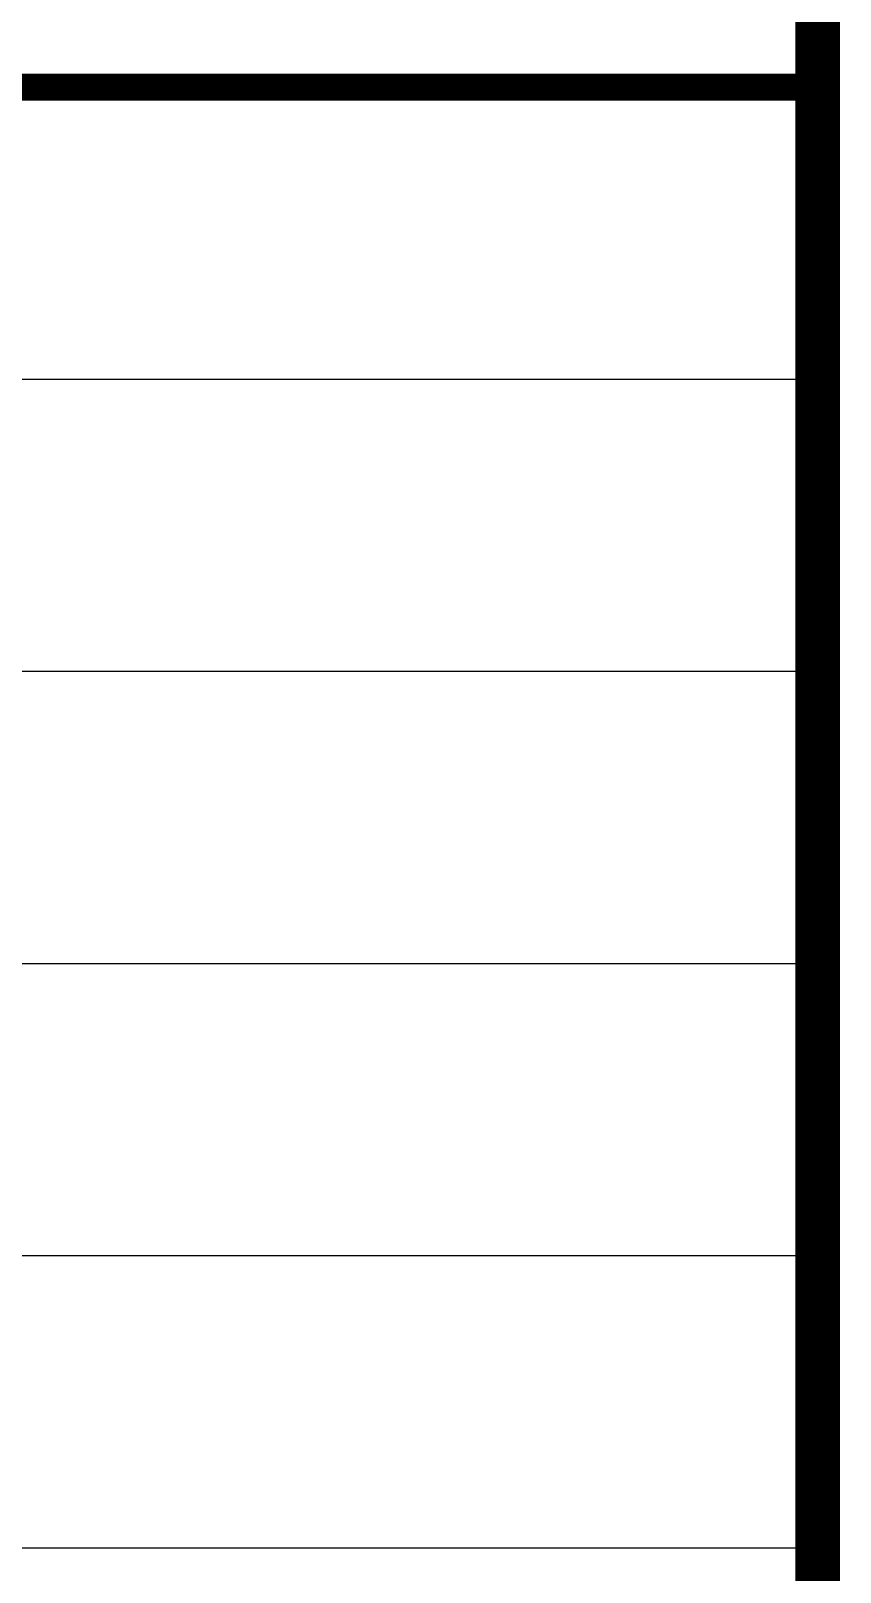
# Model space of a CAD drawing. Extents: x 2430613 to 2739493, y -1540945 to -971137.
# Drawn here: x 2629344 to 2631143, y -1278075 to -1274646 of the extents above; entities that cross this region are included whole.
import ezdxf

# ---------------------------------------------------------------- set-up
doc = ezdxf.new("R2010")
doc.units = 0
doc.header["$LTSCALE"] = 1000
doc.header["$MEASUREMENT"] = 0
doc.layers.add('T-TK', color=157, linetype='CONTINUOUS')
doc.layers.add('照明平面标注层', color=111, linetype='CONTINUOUS')

# ---------------------------------------------------------------- blocks, each defined once
blk = doc.blocks.new('A0-DWF')
at = {"layer": 'T-TK'}
for p, q in [((10500, -71406.8), (2500, -71406.8)), ((10500, -72056.8), (2500, -72056.8)), ((10500, -72706.8), (2500, -72706.8)), ((10500, -73356.8), (2500, -73356.8)), ((10500, -74006.8), (2500, -74006.8))]:
    blk.add_line(p, q, dxfattribs=at)
for points, const_width in [([(10500, -83100), (2500, -83100), (2500, -21700), (10500, -21700)], 100), ([(2500, -83100), (10500, -83100), (10500, -55400), (2500, -55400)], 60)]:
    blk.add_lwpolyline(points, close=True, dxfattribs=dict(at, const_width=const_width))
at = {"layer": 'T-TK', "const_width": 60}
blk.add_lwpolyline([(10500, -70756.8), (2500, -70756.8)], dxfattribs=at)

msp = doc.modelspace()

# ---------------------------------------------------------------- block references
at = {"layer": '照明平面标注层'}
msp.add_blockref('A0-DWF', (2620593.302, -1204014.589), dxfattribs=at)

doc.saveas('drawing.dxf')
